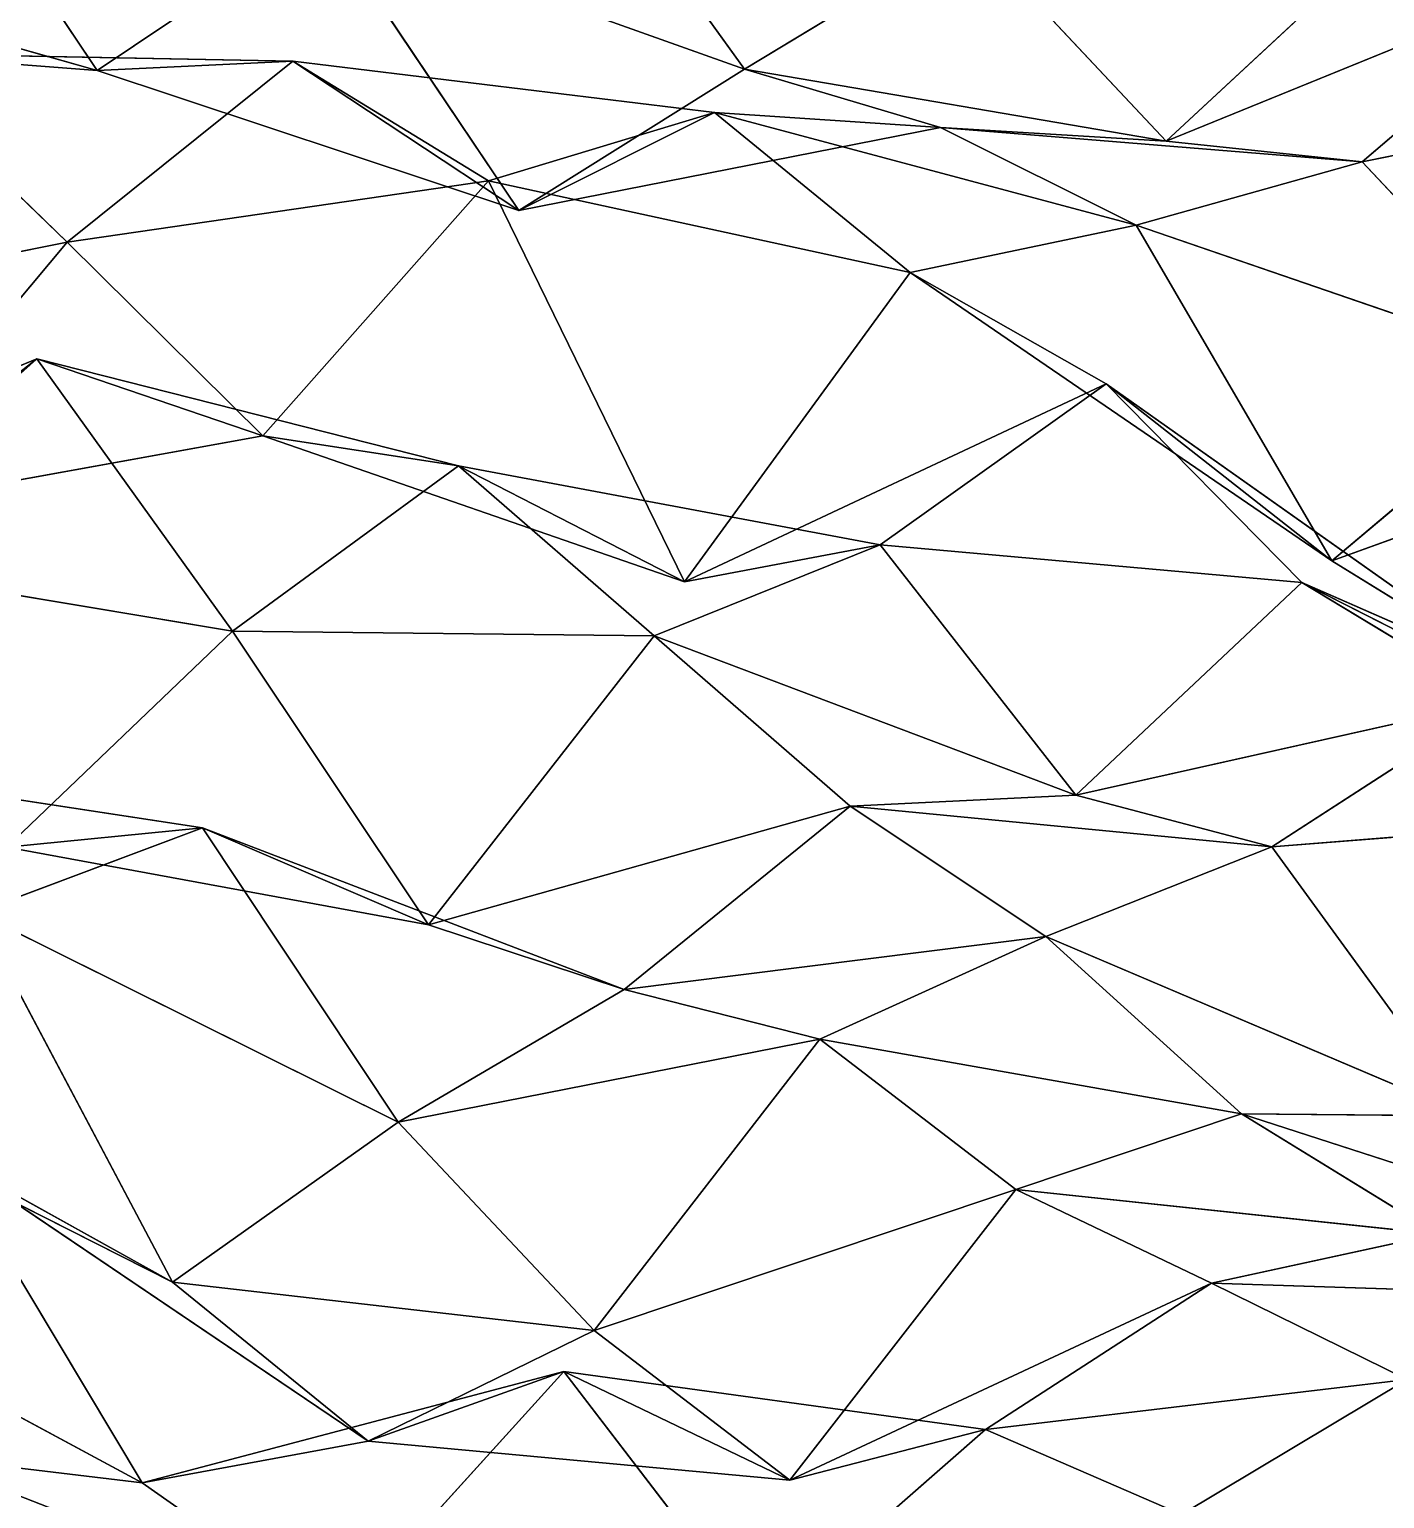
# Model space of a CAD drawing. Header units: metres. Extents: x -3703 to 431, y -1555 to 134.
# Drawn here: x -1201.7 to -1121.2, y -540.5 to -453.3 of the extents above; entities that cross this region are included whole.
import ezdxf

# ---------------------------------------------------------------- set-up
doc = ezdxf.new("R2010")
doc.units = ezdxf.units.M

msp = doc.modelspace()

# ---------------------------------------------------------------- linework, layer by layer
for p, q in [((-1209.2656, -438.36057, -2902.6504), (-1197.6381, -455.69052, -2939.1018)), ((-1197.6381, -455.69052, -2939.1018), (-1209.2656, -438.36057, -2902.6504)), ((-1170.8053, -439.51193, -2887.7285), (-1159.1777, -455.60916, -2924.4558)), ((-1159.1777, -455.60916, -2924.4558), (-1170.8053, -439.51193, -2887.7285)), ((-1184.2217, -446.6979, -2913.6174), (-1197.6381, -455.69052, -2939.1018)), ((-1197.6381, -455.69052, -2939.1018), (-1184.2217, -446.6979, -2913.6174)), ((-1159.1777, -455.60916, -2924.4558), (-1184.2217, -446.6979, -2913.6174)), ((-1184.2217, -446.6979, -2913.6174), (-1172.5941, -464.00705, -2950.0735)), ((-1172.5941, -464.00705, -2950.0735), (-1184.2217, -446.6979, -2913.6174)), ((-1184.2217, -446.6979, -2913.6174), (-1159.1777, -455.60916, -2924.4558)), ((-1120.7173, -447.43356, -2911.6196), (-1134.1337, -459.8984, -2936.3281)), ((-1134.1337, -459.8984, -2936.3281), (-1120.7173, -447.43356, -2911.6196)), ((-1145.7614, -447.50308, -2898.773), (-1159.1777, -455.60916, -2924.4558)), ((-1159.1777, -455.60916, -2924.4558), (-1145.7614, -447.50308, -2898.773)), ((-1145.7614, -447.50308, -2898.773), (-1134.1337, -459.8984, -2936.3281)), ((-1134.1337, -459.8984, -2936.3281), (-1145.7614, -447.50308, -2898.773)), ((-1197.6381, -455.69052, -2939.1018), (-1222.682, -448.5861, -2927.8591)), ((-1222.682, -448.5861, -2927.8591), (-1197.6381, -455.69052, -2939.1018)), ((-1109.0897, -449.6901, -2951.442), (-1134.1337, -459.8984, -2936.3281)), ((-1134.1337, -459.8984, -2936.3281), (-1109.0897, -449.6901, -2951.442)), ((-1109.0897, -449.6901, -2951.442), (-1122.5061, -461.11472, -2976.3826)), ((-1122.5061, -461.11472, -2976.3826), (-1109.0897, -449.6901, -2951.442)), ((-1197.6381, -455.69052, -2939.1018), (-1211.0544, -454.66885, -2966.826)), ((-1186.0105, -455.13528, -2979.5527), (-1211.0544, -454.66885, -2966.826)), ((-1211.0544, -454.66885, -2966.826), (-1197.6381, -455.69052, -2939.1018)), ((-1211.0544, -454.66885, -2966.826), (-1199.427, -465.89877, -3004.6414)), ((-1199.427, -465.89877, -3004.6414), (-1211.0544, -454.66885, -2966.826)), ((-1211.0544, -454.66885, -2966.826), (-1186.0105, -455.13528, -2979.5527)), ((-1186.0105, -455.13528, -2979.5527), (-1199.427, -465.89877, -3004.6414)), ((-1199.427, -465.89877, -3004.6414), (-1186.0105, -455.13528, -2979.5527)), ((-1197.6381, -455.69052, -2939.1018), (-1186.0105, -455.13528, -2979.5527)), ((-1186.0105, -455.13528, -2979.5527), (-1197.6381, -455.69052, -2939.1018)), ((-1172.5941, -464.00705, -2950.0735), (-1186.0105, -455.13528, -2979.5527)), ((-1160.9664, -458.19107, -2991.7007), (-1186.0105, -455.13528, -2979.5527)), ((-1186.0105, -455.13528, -2979.5527), (-1172.5941, -464.00705, -2950.0735)), ((-1186.0105, -455.13528, -2979.5527), (-1174.3829, -462.2524, -3018.2878)), ((-1174.3829, -462.2524, -3018.2878), (-1186.0105, -455.13528, -2979.5527)), ((-1186.0105, -455.13528, -2979.5527), (-1160.9664, -458.19107, -2991.7007)), ((-1172.5941, -464.00705, -2950.0735), (-1197.6381, -455.69052, -2939.1018)), ((-1197.6381, -455.69052, -2939.1018), (-1172.5941, -464.00705, -2950.0735)), ((-1159.1777, -455.60916, -2924.4558), (-1172.5941, -464.00705, -2950.0735)), ((-1172.5941, -464.00705, -2950.0735), (-1159.1777, -455.60916, -2924.4558)), ((-1134.1337, -459.8984, -2936.3281), (-1159.1777, -455.60916, -2924.4558)), ((-1159.1777, -455.60916, -2924.4558), (-1147.55, -459.09128, -2964.004)), ((-1147.55, -459.09128, -2964.004), (-1159.1777, -455.60916, -2924.4558)), ((-1159.1777, -455.60916, -2924.4558), (-1134.1337, -459.8984, -2936.3281)), ((-1097.4622, -456.0613, -2990.3438), (-1122.5061, -461.11472, -2976.3826)), ((-1122.5061, -461.11472, -2976.3826), (-1097.4622, -456.0613, -2990.3438)), ((-1160.9664, -458.19107, -2991.7007), (-1174.3829, -462.2524, -3018.2878)), ((-1174.3829, -462.2524, -3018.2878), (-1160.9664, -458.19107, -2991.7007)), ((-1172.5941, -464.00705, -2950.0735), (-1160.9664, -458.19107, -2991.7007)), ((-1160.9664, -458.19107, -2991.7007), (-1172.5941, -464.00705, -2950.0735)), ((-1147.55, -459.09128, -2964.004), (-1160.9664, -458.19107, -2991.7007)), ((-1135.9225, -464.87393, -3003.0376), (-1160.9664, -458.19107, -2991.7007)), ((-1160.9664, -458.19107, -2991.7007), (-1147.55, -459.09128, -2964.004)), ((-1160.9664, -458.19107, -2991.7007), (-1149.339, -467.6904, -3029.903)), ((-1149.339, -467.6904, -3029.903), (-1160.9664, -458.19107, -2991.7007)), ((-1160.9664, -458.19107, -2991.7007), (-1135.9225, -464.87393, -3003.0376)), ((-1147.55, -459.09128, -2964.004), (-1172.5941, -464.00705, -2950.0735)), ((-1172.5941, -464.00705, -2950.0735), (-1147.55, -459.09128, -2964.004)), ((-1134.1337, -459.8984, -2936.3281), (-1147.55, -459.09128, -2964.004)), ((-1122.5061, -461.11472, -2976.3826), (-1147.55, -459.09128, -2964.004)), ((-1147.55, -459.09128, -2964.004), (-1134.1337, -459.8984, -2936.3281)), ((-1147.55, -459.09128, -2964.004), (-1135.9225, -464.87393, -3003.0376)), ((-1135.9225, -464.87393, -3003.0376), (-1147.55, -459.09128, -2964.004)), ((-1147.55, -459.09128, -2964.004), (-1122.5061, -461.11472, -2976.3826)), ((-1134.1337, -459.8984, -2936.3281), (-1122.5061, -461.11472, -2976.3826)), ((-1122.5061, -461.11472, -2976.3826), (-1134.1337, -459.8984, -2936.3281)), ((-1122.5061, -461.11472, -2976.3826), (-1135.9225, -464.87393, -3003.0376)), ((-1135.9225, -464.87393, -3003.0376), (-1122.5061, -461.11472, -2976.3826)), ((-1122.5061, -461.11472, -2976.3826), (-1110.8785, -473.4857, -3013.943)), ((-1110.8785, -473.4857, -3013.943), (-1122.5061, -461.11472, -2976.3826)), ((-1174.3829, -462.2524, -3018.2878), (-1199.427, -465.89877, -3004.6414)), ((-1199.427, -465.89877, -3004.6414), (-1174.3829, -462.2524, -3018.2878)), ((-1174.3829, -462.2524, -3018.2878), (-1187.7993, -477.39273, -3042.398)), ((-1187.7993, -477.39273, -3042.398), (-1174.3829, -462.2524, -3018.2878)), ((-1149.339, -467.6904, -3029.903), (-1174.3829, -462.2524, -3018.2878)), ((-1174.3829, -462.2524, -3018.2878), (-1162.7554, -486.0587, -3053.2915)), ((-1162.7554, -486.0587, -3053.2915), (-1174.3829, -462.2524, -3018.2878)), ((-1174.3829, -462.2524, -3018.2878), (-1149.339, -467.6904, -3029.903)), ((-1135.9225, -464.87393, -3003.0376), (-1149.339, -467.6904, -3029.903)), ((-1149.339, -467.6904, -3029.903), (-1135.9225, -464.87393, -3003.0376)), ((-1110.8785, -473.4857, -3013.943), (-1135.9225, -464.87393, -3003.0376)), ((-1135.9225, -464.87393, -3003.0376), (-1124.295, -484.8182, -3038.9045)), ((-1124.295, -484.8182, -3038.9045), (-1135.9225, -464.87393, -3003.0376)), ((-1135.9225, -464.87393, -3003.0376), (-1110.8785, -473.4857, -3013.943)), ((-1199.427, -465.89877, -3004.6414), (-1224.471, -470.871, -2990.6982)), ((-1224.471, -470.871, -2990.6982), (-1199.427, -465.89877, -3004.6414)), ((-1199.427, -465.89877, -3004.6414), (-1212.8434, -481.9155, -3028.5554)), ((-1212.8434, -481.9155, -3028.5554), (-1199.427, -465.89877, -3004.6414)), ((-1199.427, -465.89877, -3004.6414), (-1187.7993, -477.39273, -3042.398)), ((-1187.7993, -477.39273, -3042.398), (-1199.427, -465.89877, -3004.6414)), ((-1149.339, -467.6904, -3029.903), (-1162.7554, -486.0587, -3053.2915)), ((-1162.7554, -486.0587, -3053.2915), (-1149.339, -467.6904, -3029.903)), ((-1124.295, -484.8182, -3038.9045), (-1149.339, -467.6904, -3029.903)), ((-1149.339, -467.6904, -3029.903), (-1137.7114, -474.29727, -3068.7527)), ((-1137.7114, -474.29727, -3068.7527), (-1149.339, -467.6904, -3029.903)), ((-1149.339, -467.6904, -3029.903), (-1124.295, -484.8182, -3038.9045)), ((-1201.2157, -472.81223, -3070.9175), (-1226.2598, -483.12558, -3055.7803)), ((-1226.2598, -483.12558, -3055.7803), (-1201.2157, -472.81223, -3070.9175)), ((-1201.2157, -472.81223, -3070.9175), (-1214.6321, -484.8044, -3095.7314)), ((-1214.6321, -484.8044, -3095.7314), (-1201.2157, -472.81223, -3070.9175)), ((-1212.8434, -481.9155, -3028.5554), (-1201.2157, -472.81223, -3070.9175)), ((-1201.2157, -472.81223, -3070.9175), (-1212.8434, -481.9155, -3028.5554)), ((-1187.7993, -477.39273, -3042.398), (-1201.2157, -472.81223, -3070.9175)), ((-1176.1718, -479.16898, -3082.3274), (-1201.2157, -472.81223, -3070.9175)), ((-1201.2157, -472.81223, -3070.9175), (-1187.7993, -477.39273, -3042.398)), ((-1201.2157, -472.81223, -3070.9175), (-1189.5881, -488.99393, -3107.6257)), ((-1189.5881, -488.99393, -3107.6257), (-1201.2157, -472.81223, -3070.9175)), ((-1201.2157, -472.81223, -3070.9175), (-1176.1718, -479.16898, -3082.3274)), ((-1110.8785, -473.4857, -3013.943), (-1124.295, -484.8182, -3038.9045)), ((-1124.295, -484.8182, -3038.9045), (-1110.8785, -473.4857, -3013.943)), ((-1137.7114, -474.29727, -3068.7527), (-1162.7554, -486.0587, -3053.2915)), ((-1162.7554, -486.0587, -3053.2915), (-1137.7114, -474.29727, -3068.7527)), ((-1137.7114, -474.29727, -3068.7527), (-1151.1278, -483.86533, -3094.1084)), ((-1151.1278, -483.86533, -3094.1084), (-1137.7114, -474.29727, -3068.7527)), ((-1124.295, -484.8182, -3038.9045), (-1137.7114, -474.29727, -3068.7527)), ((-1112.6675, -491.9971, -3077.626), (-1137.7114, -474.29727, -3068.7527)), ((-1137.7114, -474.29727, -3068.7527), (-1124.295, -484.8182, -3038.9045)), ((-1137.7114, -474.29727, -3068.7527), (-1126.0839, -486.08585, -3106.443)), ((-1126.0839, -486.08585, -3106.443), (-1137.7114, -474.29727, -3068.7527)), ((-1137.7114, -474.29727, -3068.7527), (-1112.6675, -491.9971, -3077.626)), ((-1099.2511, -475.72342, -3053.7693), (-1124.295, -484.8182, -3038.9045)), ((-1124.295, -484.8182, -3038.9045), (-1099.2511, -475.72342, -3053.7693)), ((-1187.7993, -477.39273, -3042.398), (-1212.8434, -481.9155, -3028.5554)), ((-1212.8434, -481.9155, -3028.5554), (-1187.7993, -477.39273, -3042.398)), ((-1162.7554, -486.0587, -3053.2915), (-1187.7993, -477.39273, -3042.398)), ((-1187.7993, -477.39273, -3042.398), (-1176.1718, -479.16898, -3082.3274)), ((-1176.1718, -479.16898, -3082.3274), (-1187.7993, -477.39273, -3042.398)), ((-1187.7993, -477.39273, -3042.398), (-1162.7554, -486.0587, -3053.2915)), ((-1176.1718, -479.16898, -3082.3274), (-1189.5881, -488.99393, -3107.6257)), ((-1189.5881, -488.99393, -3107.6257), (-1176.1718, -479.16898, -3082.3274)), ((-1162.7554, -486.0587, -3053.2915), (-1176.1718, -479.16898, -3082.3274)), ((-1151.1278, -483.86533, -3094.1084), (-1176.1718, -479.16898, -3082.3274)), ((-1176.1718, -479.16898, -3082.3274), (-1162.7554, -486.0587, -3053.2915)), ((-1176.1718, -479.16898, -3082.3274), (-1164.5442, -489.2598, -3120.3977)), ((-1164.5442, -489.2598, -3120.3977), (-1176.1718, -479.16898, -3082.3274)), ((-1176.1718, -479.16898, -3082.3274), (-1151.1278, -483.86533, -3094.1084)), ((-1151.1278, -483.86533, -3094.1084), (-1164.5442, -489.2598, -3120.3977)), ((-1164.5442, -489.2598, -3120.3977), (-1151.1278, -483.86533, -3094.1084)), ((-1162.7554, -486.0587, -3053.2915), (-1151.1278, -483.86533, -3094.1084)), ((-1151.1278, -483.86533, -3094.1084), (-1162.7554, -486.0587, -3053.2915)), ((-1126.0839, -486.08585, -3106.443), (-1151.1278, -483.86533, -3094.1084)), ((-1151.1278, -483.86533, -3094.1084), (-1139.5002, -498.72617, -3131.112)), ((-1139.5002, -498.72617, -3131.112), (-1151.1278, -483.86533, -3094.1084)), ((-1151.1278, -483.86533, -3094.1084), (-1126.0839, -486.08585, -3106.443)), ((-1189.5881, -488.99393, -3107.6257), (-1214.6321, -484.8044, -3095.7314)), ((-1214.6321, -484.8044, -3095.7314), (-1189.5881, -488.99393, -3107.6257)), ((-1124.295, -484.8182, -3038.9045), (-1112.6675, -491.9971, -3077.626)), ((-1112.6675, -491.9971, -3077.626), (-1124.295, -484.8182, -3038.9045)), ((-1126.0839, -486.08585, -3106.443), (-1139.5002, -498.72617, -3131.112)), ((-1139.5002, -498.72617, -3131.112), (-1126.0839, -486.08585, -3106.443)), ((-1112.6675, -491.9971, -3077.626), (-1126.0839, -486.08585, -3106.443)), ((-1101.0399, -498.8184, -3116.4272), (-1126.0839, -486.08585, -3106.443)), ((-1126.0839, -486.08585, -3106.443), (-1112.6675, -491.9971, -3077.626)), ((-1126.0839, -486.08585, -3106.443), (-1114.4563, -493.1158, -3145.1978)), ((-1114.4563, -493.1158, -3145.1978), (-1126.0839, -486.08585, -3106.443)), ((-1126.0839, -486.08585, -3106.443), (-1101.0399, -498.8184, -3116.4272)), ((-1189.5881, -488.99393, -3107.6257), (-1203.0045, -501.7999, -3132.2578)), ((-1203.0045, -501.7999, -3132.2578), (-1189.5881, -488.99393, -3107.6257)), ((-1164.5442, -489.2598, -3120.3977), (-1189.5881, -488.99393, -3107.6257)), ((-1189.5881, -488.99393, -3107.6257), (-1177.9606, -506.41165, -3144.0579)), ((-1177.9606, -506.41165, -3144.0579), (-1189.5881, -488.99393, -3107.6257)), ((-1189.5881, -488.99393, -3107.6257), (-1164.5442, -489.2598, -3120.3977)), ((-1164.5442, -489.2598, -3120.3977), (-1177.9606, -506.41165, -3144.0579)), ((-1177.9606, -506.41165, -3144.0579), (-1164.5442, -489.2598, -3120.3977)), ((-1139.5002, -498.72617, -3131.112), (-1164.5442, -489.2598, -3120.3977)), ((-1164.5442, -489.2598, -3120.3977), (-1152.9166, -499.3669, -3158.4644)), ((-1152.9166, -499.3669, -3158.4644), (-1164.5442, -489.2598, -3120.3977)), ((-1164.5442, -489.2598, -3120.3977), (-1139.5002, -498.72617, -3131.112)), ((-1114.4563, -493.1158, -3145.1978), (-1139.5002, -498.72617, -3131.112)), ((-1139.5002, -498.72617, -3131.112), (-1114.4563, -493.1158, -3145.1978)), ((-1114.4563, -493.1158, -3145.1978), (-1127.8727, -501.7971, -3170.7522)), ((-1127.8727, -501.7971, -3170.7522), (-1114.4563, -493.1158, -3145.1978)), ((-1191.3771, -500.6616, -3172.839), (-1216.421, -496.84567, -3160.861)), ((-1216.421, -496.84567, -3160.861), (-1191.3771, -500.6616, -3172.839)), ((-1139.5002, -498.72617, -3131.112), (-1152.9166, -499.3669, -3158.4644)), ((-1152.9166, -499.3669, -3158.4644), (-1139.5002, -498.72617, -3131.112)), ((-1139.5002, -498.72617, -3131.112), (-1127.8727, -501.7971, -3170.7522)), ((-1127.8727, -501.7971, -3170.7522), (-1139.5002, -498.72617, -3131.112)), ((-1152.9166, -499.3669, -3158.4644), (-1177.9606, -506.41165, -3144.0579)), ((-1177.9606, -506.41165, -3144.0579), (-1152.9166, -499.3669, -3158.4644)), ((-1152.9166, -499.3669, -3158.4644), (-1166.3331, -510.2585, -3183.5242)), ((-1166.3331, -510.2585, -3183.5242), (-1152.9166, -499.3669, -3158.4644)), ((-1127.8727, -501.7971, -3170.7522), (-1152.9166, -499.3669, -3158.4644)), ((-1152.9166, -499.3669, -3158.4644), (-1141.2892, -507.10648, -3197.0603)), ((-1141.2892, -507.10648, -3197.0603), (-1152.9166, -499.3669, -3158.4644)), ((-1152.9166, -499.3669, -3158.4644), (-1127.8727, -501.7971, -3170.7522)), ((-1102.8287, -499.7927, -3184.0315), (-1127.8727, -501.7971, -3170.7522)), ((-1127.8727, -501.7971, -3170.7522), (-1102.8287, -499.7927, -3184.0315)), ((-1191.3771, -500.6616, -3172.839), (-1204.7935, -505.69772, -3199.2085)), ((-1204.7935, -505.69772, -3199.2085), (-1191.3771, -500.6616, -3172.839)), ((-1203.0045, -501.7999, -3132.2578), (-1191.3771, -500.6616, -3172.839)), ((-1191.3771, -500.6616, -3172.839), (-1203.0045, -501.7999, -3132.2578)), ((-1177.9606, -506.41165, -3144.0579), (-1191.3771, -500.6616, -3172.839)), ((-1166.3331, -510.2585, -3183.5242), (-1191.3771, -500.6616, -3172.839)), ((-1191.3771, -500.6616, -3172.839), (-1177.9606, -506.41165, -3144.0579)), ((-1191.3771, -500.6616, -3172.839), (-1179.7495, -518.13513, -3209.2585)), ((-1179.7495, -518.13513, -3209.2585), (-1191.3771, -500.6616, -3172.839)), ((-1191.3771, -500.6616, -3172.839), (-1166.3331, -510.2585, -3183.5242)), ((-1177.9606, -506.41165, -3144.0579), (-1203.0045, -501.7999, -3132.2578)), ((-1203.0045, -501.7999, -3132.2578), (-1177.9606, -506.41165, -3144.0579)), ((-1127.8727, -501.7971, -3170.7522), (-1141.2892, -507.10648, -3197.0603)), ((-1141.2892, -507.10648, -3197.0603), (-1127.8727, -501.7971, -3170.7522)), ((-1127.8727, -501.7971, -3170.7522), (-1116.2452, -517.76184, -3207.5088)), ((-1116.2452, -517.76184, -3207.5088), (-1127.8727, -501.7971, -3170.7522)), ((-1179.7495, -518.13513, -3209.2585), (-1204.7935, -505.69772, -3199.2085)), ((-1204.7935, -505.69772, -3199.2085), (-1193.1659, -527.63477, -3234.6296)), ((-1193.1659, -527.63477, -3234.6296), (-1204.7935, -505.69772, -3199.2085)), ((-1204.7935, -505.69772, -3199.2085), (-1179.7495, -518.13513, -3209.2585)), ((-1177.9606, -506.41165, -3144.0579), (-1166.3331, -510.2585, -3183.5242)), ((-1166.3331, -510.2585, -3183.5242), (-1177.9606, -506.41165, -3144.0579)), ((-1141.2892, -507.10648, -3197.0603), (-1166.3331, -510.2585, -3183.5242)), ((-1166.3331, -510.2585, -3183.5242), (-1141.2892, -507.10648, -3197.0603)), ((-1141.2892, -507.10648, -3197.0603), (-1154.7056, -513.2129, -3223.1904)), ((-1154.7056, -513.2129, -3223.1904), (-1141.2892, -507.10648, -3197.0603)), ((-1116.2452, -517.76184, -3207.5088), (-1141.2892, -507.10648, -3197.0603)), ((-1141.2892, -507.10648, -3197.0603), (-1129.6616, -517.64294, -3235.031)), ((-1129.6616, -517.64294, -3235.031), (-1141.2892, -507.10648, -3197.0603)), ((-1141.2892, -507.10648, -3197.0603), (-1116.2452, -517.76184, -3207.5088)), ((-1166.3331, -510.2585, -3183.5242), (-1179.7495, -518.13513, -3209.2585)), ((-1179.7495, -518.13513, -3209.2585), (-1166.3331, -510.2585, -3183.5242)), ((-1166.3331, -510.2585, -3183.5242), (-1154.7056, -513.2129, -3223.1904)), ((-1154.7056, -513.2129, -3223.1904), (-1166.3331, -510.2585, -3183.5242)), ((-1154.7056, -513.2129, -3223.1904), (-1179.7495, -518.13513, -3209.2585)), ((-1179.7495, -518.13513, -3209.2585), (-1154.7056, -513.2129, -3223.1904)), ((-1154.7056, -513.2129, -3223.1904), (-1168.122, -530.5017, -3246.8198)), ((-1168.122, -530.5017, -3246.8198), (-1154.7056, -513.2129, -3223.1904)), ((-1129.6616, -517.64294, -3235.031), (-1154.7056, -513.2129, -3223.1904)), ((-1154.7056, -513.2129, -3223.1904), (-1143.078, -522.12976, -3261.5232)), ((-1143.078, -522.12976, -3261.5232), (-1154.7056, -513.2129, -3223.1904)), ((-1154.7056, -513.2129, -3223.1904), (-1129.6616, -517.64294, -3235.031)), ((-1193.1659, -527.63477, -3234.6296), (-1218.2098, -514.9668, -3224.631)), ((-1218.2098, -514.9668, -3224.631), (-1193.1659, -527.63477, -3234.6296)), ((-1179.7495, -518.13513, -3209.2585), (-1193.1659, -527.63477, -3234.6296)), ((-1193.1659, -527.63477, -3234.6296), (-1179.7495, -518.13513, -3209.2585)), ((-1179.7495, -518.13513, -3209.2585), (-1168.122, -530.5017, -3246.8198)), ((-1168.122, -530.5017, -3246.8198), (-1179.7495, -518.13513, -3209.2585)), ((-1129.6616, -517.64294, -3235.031), (-1143.078, -522.12976, -3261.5232)), ((-1143.078, -522.12976, -3261.5232), (-1129.6616, -517.64294, -3235.031)), ((-1116.2452, -517.76184, -3207.5088), (-1129.6616, -517.64294, -3235.031)), ((-1104.6177, -525.72644, -3246.0547), (-1129.6616, -517.64294, -3235.031)), ((-1129.6616, -517.64294, -3235.031), (-1116.2452, -517.76184, -3207.5088)), ((-1129.6616, -517.64294, -3235.031), (-1118.034, -524.7771, -3273.7625)), ((-1118.034, -524.7771, -3273.7625), (-1129.6616, -517.64294, -3235.031)), ((-1129.6616, -517.64294, -3235.031), (-1104.6177, -525.72644, -3246.0547)), ((-1193.1659, -527.63477, -3234.6296), (-1206.5823, -520.18225, -3263.7917)), ((-1181.5383, -537.0779, -3272.845), (-1206.5823, -520.18225, -3263.7917)), ((-1206.5823, -520.18225, -3263.7917), (-1193.1659, -527.63477, -3234.6296)), ((-1206.5823, -520.18225, -3263.7917), (-1194.9548, -539.5449, -3299.7886)), ((-1194.9548, -539.5449, -3299.7886), (-1206.5823, -520.18225, -3263.7917)), ((-1206.5823, -520.18225, -3263.7917), (-1181.5383, -537.0779, -3272.845)), ((-1143.078, -522.12976, -3261.5232), (-1168.122, -530.5017, -3246.8198)), ((-1168.122, -530.5017, -3246.8198), (-1143.078, -522.12976, -3261.5232)), ((-1143.078, -522.12976, -3261.5232), (-1156.4944, -539.38306, -3285.1606)), ((-1156.4944, -539.38306, -3285.1606), (-1143.078, -522.12976, -3261.5232)), ((-1118.034, -524.7771, -3273.7625), (-1143.078, -522.12976, -3261.5232)), ((-1143.078, -522.12976, -3261.5232), (-1131.4504, -527.70215, -3300.604)), ((-1131.4504, -527.70215, -3300.604), (-1143.078, -522.12976, -3261.5232)), ((-1143.078, -522.12976, -3261.5232), (-1118.034, -524.7771, -3273.7625)), ((-1118.034, -524.7771, -3273.7625), (-1131.4504, -527.70215, -3300.604)), ((-1131.4504, -527.70215, -3300.604), (-1118.034, -524.7771, -3273.7625)), ((-1194.9548, -539.5449, -3299.7886), (-1219.9988, -526.0958, -3289.9648)), ((-1219.9988, -526.0958, -3289.9648), (-1194.9548, -539.5449, -3299.7886)), ((-1168.122, -530.5017, -3246.8198), (-1193.1659, -527.63477, -3234.6296)), ((-1193.1659, -527.63477, -3234.6296), (-1181.5383, -537.0779, -3272.845)), ((-1181.5383, -537.0779, -3272.845), (-1193.1659, -527.63477, -3234.6296)), ((-1193.1659, -527.63477, -3234.6296), (-1168.122, -530.5017, -3246.8198)), ((-1131.4504, -527.70215, -3300.604), (-1156.4944, -539.38306, -3285.1606)), ((-1156.4944, -539.38306, -3285.1606), (-1131.4504, -527.70215, -3300.604)), ((-1131.4504, -527.70215, -3300.604), (-1144.867, -536.3917, -3326.1562)), ((-1144.867, -536.3917, -3326.1562), (-1131.4504, -527.70215, -3300.604)), ((-1106.4064, -528.49805, -3313.257), (-1131.4504, -527.70215, -3300.604)), ((-1131.4504, -527.70215, -3300.604), (-1119.8229, -533.4198, -3339.6519)), ((-1119.8229, -533.4198, -3339.6519), (-1131.4504, -527.70215, -3300.604)), ((-1131.4504, -527.70215, -3300.604), (-1106.4064, -528.49805, -3313.257)), ((-1168.122, -530.5017, -3246.8198), (-1181.5383, -537.0779, -3272.845)), ((-1181.5383, -537.0779, -3272.845), (-1168.122, -530.5017, -3246.8198)), ((-1168.122, -530.5017, -3246.8198), (-1156.4944, -539.38306, -3285.1606)), ((-1156.4944, -539.38306, -3285.1606), (-1168.122, -530.5017, -3246.8198)), ((-1169.9109, -532.94653, -3314.0955), (-1194.9548, -539.5449, -3299.7886)), ((-1194.9548, -539.5449, -3299.7886), (-1169.9109, -532.94653, -3314.0955)), ((-1169.9109, -532.94653, -3314.0955), (-1183.3273, -547.7245, -3338.2864)), ((-1183.3273, -547.7245, -3338.2864), (-1169.9109, -532.94653, -3314.0955)), ((-1181.5383, -537.0779, -3272.845), (-1169.9109, -532.94653, -3314.0955)), ((-1169.9109, -532.94653, -3314.0955), (-1181.5383, -537.0779, -3272.845)), ((-1156.4944, -539.38306, -3285.1606), (-1169.9109, -532.94653, -3314.0955)), ((-1144.867, -536.3917, -3326.1562), (-1169.9109, -532.94653, -3314.0955)), ((-1169.9109, -532.94653, -3314.0955), (-1156.4944, -539.38306, -3285.1606)), ((-1169.9109, -532.94653, -3314.0955), (-1158.2833, -548.1127, -3351.031)), ((-1158.2833, -548.1127, -3351.031), (-1169.9109, -532.94653, -3314.0955)), ((-1169.9109, -532.94653, -3314.0955), (-1144.867, -536.3917, -3326.1562)), ((-1119.8229, -533.4198, -3339.6519), (-1144.867, -536.3917, -3326.1562)), ((-1144.867, -536.3917, -3326.1562), (-1119.8229, -533.4198, -3339.6519)), ((-1119.8229, -533.4198, -3339.6519), (-1133.2394, -541.4282, -3365.3567)), ((-1133.2394, -541.4282, -3365.3567), (-1119.8229, -533.4198, -3339.6519)), ((-1144.867, -536.3917, -3326.1562), (-1158.2833, -548.1127, -3351.031)), ((-1158.2833, -548.1127, -3351.031), (-1144.867, -536.3917, -3326.1562)), ((-1156.4944, -539.38306, -3285.1606), (-1144.867, -536.3917, -3326.1562)), ((-1144.867, -536.3917, -3326.1562), (-1156.4944, -539.38306, -3285.1606)), ((-1144.867, -536.3917, -3326.1562), (-1133.2394, -541.4282, -3365.3567)), ((-1133.2394, -541.4282, -3365.3567), (-1144.867, -536.3917, -3326.1562)), ((-1181.5383, -537.0779, -3272.845), (-1194.9548, -539.5449, -3299.7886)), ((-1194.9548, -539.5449, -3299.7886), (-1181.5383, -537.0779, -3272.845)), ((-1156.4944, -539.38306, -3285.1606), (-1181.5383, -537.0779, -3272.845)), ((-1181.5383, -537.0779, -3272.845), (-1156.4944, -539.38306, -3285.1606)), ((-1194.9548, -539.5449, -3299.7886), (-1208.3712, -537.9562, -3327.6396)), ((-1208.3712, -537.9562, -3327.6396), (-1194.9548, -539.5449, -3299.7886)), ((-1194.9548, -539.5449, -3299.7886), (-1183.3273, -547.7245, -3338.2864)), ((-1183.3273, -547.7245, -3338.2864), (-1194.9548, -539.5449, -3299.7886))]:
    msp.add_line(p, q)
for points in [[(-1209.2656, -438.36057, -2902.6504), (-1197.6381, -455.69052, -2939.1018), (-1222.682, -448.5861, -2927.8591), (-1222.6819, -448.586, -2927.8591)], [(-1197.6381, -455.69052, -2939.1018), (-1209.2656, -438.36057, -2902.6504), (-1184.2217, -446.6979, -2913.6174), (-1184.2216, -446.6978, -2913.6174)], [(-1170.8053, -439.51193, -2887.7285), (-1159.1777, -455.60916, -2924.4558), (-1184.2217, -446.6979, -2913.6174), (-1184.2216, -446.6978, -2913.6174)], [(-1159.1777, -455.60916, -2924.4558), (-1170.8053, -439.51193, -2887.7285), (-1145.7614, -447.50308, -2898.773), (-1145.7612, -447.503, -2898.773)], [(-1184.2217, -446.6979, -2913.6174), (-1172.5941, -464.00705, -2950.0735), (-1197.6381, -455.69052, -2939.1018), (-1197.638, -455.69043, -2939.1018)], [(-1172.5941, -464.00705, -2950.0735), (-1184.2217, -446.6979, -2913.6174), (-1159.1777, -455.60916, -2924.4558), (-1159.1776, -455.60907, -2924.4558)], [(-1134.1337, -459.8984, -2936.3281), (-1145.7614, -447.50308, -2898.773), (-1120.7173, -447.43356, -2911.6196), (-1120.7172, -447.43347, -2911.6196)], [(-1120.7173, -447.43356, -2911.6196), (-1109.0897, -449.6901, -2951.442), (-1134.1337, -459.8984, -2936.3281), (-1134.1335, -459.89832, -2936.3281)], [(-1145.7614, -447.50308, -2898.773), (-1134.1337, -459.8984, -2936.3281), (-1159.1777, -455.60916, -2924.4558), (-1159.1776, -455.60907, -2924.4558)], [(-1211.0544, -454.66885, -2966.826), (-1222.682, -448.5861, -2927.8591), (-1197.6381, -455.69052, -2939.1018), (-1197.638, -455.69043, -2939.1018)], [(-1122.5061, -461.11472, -2976.3826), (-1134.1337, -459.8984, -2936.3281), (-1109.0897, -449.6901, -2951.442), (-1109.0896, -449.69, -2951.442)], [(-1109.0897, -449.6901, -2951.442), (-1097.4622, -456.0613, -2990.3438), (-1122.5061, -461.11472, -2976.3826), (-1122.506, -461.11462, -2976.3826)], [(-1211.0544, -454.66885, -2966.826), (-1199.427, -465.89877, -3004.6414), (-1224.471, -470.871, -2990.6982), (-1224.4708, -470.8709, -2990.6982)], [(-1197.6381, -455.69052, -2939.1018), (-1186.0105, -455.13528, -2979.5527), (-1211.0544, -454.66885, -2966.826), (-1211.0543, -454.66876, -2966.826)], [(-1199.427, -465.89877, -3004.6414), (-1211.0544, -454.66885, -2966.826), (-1186.0105, -455.13528, -2979.5527), (-1186.0104, -455.1352, -2979.5527)], [(-1186.0105, -455.13528, -2979.5527), (-1174.3829, -462.2524, -3018.2878), (-1199.427, -465.89877, -3004.6414), (-1199.4269, -465.89868, -3004.6414)], [(-1186.0105, -455.13528, -2979.5527), (-1197.6381, -455.69052, -2939.1018), (-1172.5941, -464.00705, -2950.0735), (-1172.594, -464.00696, -2950.0735)], [(-1172.5941, -464.00705, -2950.0735), (-1160.9664, -458.19107, -2991.7007), (-1186.0105, -455.13528, -2979.5527), (-1186.0104, -455.1352, -2979.5527)], [(-1174.3829, -462.2524, -3018.2878), (-1186.0105, -455.13528, -2979.5527), (-1160.9664, -458.19107, -2991.7007), (-1160.9663, -458.19098, -2991.7007)], [(-1159.1777, -455.60916, -2924.4558), (-1147.55, -459.09128, -2964.004), (-1172.5941, -464.00705, -2950.0735), (-1172.594, -464.00696, -2950.0735)], [(-1147.55, -459.09128, -2964.004), (-1159.1777, -455.60916, -2924.4558), (-1134.1337, -459.8984, -2936.3281), (-1134.1335, -459.89832, -2936.3281)], [(-1110.8785, -473.4857, -3013.943), (-1122.5061, -461.11472, -2976.3826), (-1097.4622, -456.0613, -2990.3438), (-1097.462, -456.06122, -2990.3438)], [(-1160.9664, -458.19107, -2991.7007), (-1149.339, -467.6904, -3029.903), (-1174.3829, -462.2524, -3018.2878), (-1174.3828, -462.25232, -3018.2878)], [(-1160.9664, -458.19107, -2991.7007), (-1172.5941, -464.00705, -2950.0735), (-1147.55, -459.09128, -2964.004), (-1147.5499, -459.0912, -2964.004)], [(-1147.55, -459.09128, -2964.004), (-1135.9225, -464.87393, -3003.0376), (-1160.9664, -458.19107, -2991.7007), (-1160.9663, -458.19098, -2991.7007)], [(-1149.339, -467.6904, -3029.903), (-1160.9664, -458.19107, -2991.7007), (-1135.9225, -464.87393, -3003.0376), (-1135.9224, -464.87384, -3003.0376)], [(-1134.1337, -459.8984, -2936.3281), (-1122.5061, -461.11472, -2976.3826), (-1147.55, -459.09128, -2964.004), (-1147.5499, -459.0912, -2964.004)], [(-1135.9225, -464.87393, -3003.0376), (-1147.55, -459.09128, -2964.004), (-1122.5061, -461.11472, -2976.3826), (-1122.506, -461.11462, -2976.3826)], [(-1122.5061, -461.11472, -2976.3826), (-1110.8785, -473.4857, -3013.943), (-1135.9225, -464.87393, -3003.0376), (-1135.9224, -464.87384, -3003.0376)], [(-1187.7993, -477.39273, -3042.398), (-1199.427, -465.89877, -3004.6414), (-1174.3829, -462.2524, -3018.2878), (-1174.3828, -462.25232, -3018.2878)], [(-1174.3829, -462.2524, -3018.2878), (-1162.7554, -486.0587, -3053.2915), (-1187.7993, -477.39273, -3042.398), (-1187.7992, -477.39264, -3042.398)], [(-1162.7554, -486.0587, -3053.2915), (-1174.3829, -462.2524, -3018.2878), (-1149.339, -467.6904, -3029.903), (-1149.3389, -467.6903, -3029.903)], [(-1135.9225, -464.87393, -3003.0376), (-1124.295, -484.8182, -3038.9045), (-1149.339, -467.6904, -3029.903), (-1149.3389, -467.6903, -3029.903)], [(-1124.295, -484.8182, -3038.9045), (-1135.9225, -464.87393, -3003.0376), (-1110.8785, -473.4857, -3013.943), (-1110.8784, -473.4856, -3013.943)], [(-1212.8434, -481.9155, -3028.5554), (-1224.471, -470.871, -2990.6982), (-1199.427, -465.89877, -3004.6414), (-1199.4269, -465.89868, -3004.6414)], [(-1199.427, -465.89877, -3004.6414), (-1187.7993, -477.39273, -3042.398), (-1212.8434, -481.9155, -3028.5554), (-1212.8433, -481.9154, -3028.5554)], [(-1149.339, -467.6904, -3029.903), (-1137.7114, -474.29727, -3068.7527), (-1162.7554, -486.0587, -3053.2915), (-1162.7552, -486.0586, -3053.2915)], [(-1137.7114, -474.29727, -3068.7527), (-1149.339, -467.6904, -3029.903), (-1124.295, -484.8182, -3038.9045), (-1124.2949, -484.8181, -3038.9045)], [(-1214.6321, -484.8044, -3095.7314), (-1226.2598, -483.12558, -3055.7803), (-1201.2157, -472.81223, -3070.9175), (-1201.2156, -472.81213, -3070.9175)], [(-1212.8434, -481.9155, -3028.5554), (-1201.2157, -472.81223, -3070.9175), (-1226.2598, -483.12558, -3055.7803), (-1226.2596, -483.1255, -3055.7803)], [(-1201.2157, -472.81223, -3070.9175), (-1189.5881, -488.99393, -3107.6257), (-1214.6321, -484.8044, -3095.7314), (-1214.632, -484.80432, -3095.7314)], [(-1201.2157, -472.81223, -3070.9175), (-1212.8434, -481.9155, -3028.5554), (-1187.7993, -477.39273, -3042.398), (-1187.7992, -477.39264, -3042.398)], [(-1187.7993, -477.39273, -3042.398), (-1176.1718, -479.16898, -3082.3274), (-1201.2157, -472.81223, -3070.9175), (-1201.2156, -472.81213, -3070.9175)], [(-1189.5881, -488.99393, -3107.6257), (-1201.2157, -472.81223, -3070.9175), (-1176.1718, -479.16898, -3082.3274), (-1176.1716, -479.16888, -3082.3274)], [(-1110.8785, -473.4857, -3013.943), (-1099.2511, -475.72342, -3053.7693), (-1124.295, -484.8182, -3038.9045), (-1124.2949, -484.8181, -3038.9045)], [(-1151.1278, -483.86533, -3094.1084), (-1162.7554, -486.0587, -3053.2915), (-1137.7114, -474.29727, -3068.7527), (-1137.7113, -474.29718, -3068.7527)], [(-1137.7114, -474.29727, -3068.7527), (-1126.0839, -486.08585, -3106.443), (-1151.1278, -483.86533, -3094.1084), (-1151.1277, -483.86523, -3094.1084)], [(-1124.295, -484.8182, -3038.9045), (-1112.6675, -491.9971, -3077.626), (-1137.7114, -474.29727, -3068.7527), (-1137.7113, -474.29718, -3068.7527)], [(-1126.0839, -486.08585, -3106.443), (-1137.7114, -474.29727, -3068.7527), (-1112.6675, -491.9971, -3077.626), (-1112.6674, -491.997, -3077.626)], [(-1112.6675, -491.9971, -3077.626), (-1124.295, -484.8182, -3038.9045), (-1099.2511, -475.72342, -3053.7693), (-1099.251, -475.72333, -3053.7693)], [(-1176.1718, -479.16898, -3082.3274), (-1187.7993, -477.39273, -3042.398), (-1162.7554, -486.0587, -3053.2915), (-1162.7552, -486.0586, -3053.2915)], [(-1176.1718, -479.16898, -3082.3274), (-1164.5442, -489.2598, -3120.3977), (-1189.5881, -488.99393, -3107.6257), (-1189.588, -488.99384, -3107.6257)], [(-1162.7554, -486.0587, -3053.2915), (-1151.1278, -483.86533, -3094.1084), (-1176.1718, -479.16898, -3082.3274), (-1176.1716, -479.16888, -3082.3274)], [(-1164.5442, -489.2598, -3120.3977), (-1176.1718, -479.16898, -3082.3274), (-1151.1278, -483.86533, -3094.1084), (-1151.1277, -483.86523, -3094.1084)], [(-1151.1278, -483.86533, -3094.1084), (-1139.5002, -498.72617, -3131.112), (-1164.5442, -489.2598, -3120.3977), (-1164.5441, -489.2597, -3120.3977)], [(-1139.5002, -498.72617, -3131.112), (-1151.1278, -483.86533, -3094.1084), (-1126.0839, -486.08585, -3106.443), (-1126.0837, -486.08575, -3106.443)], [(-1203.0045, -501.7999, -3132.2578), (-1214.6321, -484.8044, -3095.7314), (-1189.5881, -488.99393, -3107.6257), (-1189.588, -488.99384, -3107.6257)], [(-1126.0839, -486.08585, -3106.443), (-1114.4563, -493.1158, -3145.1978), (-1139.5002, -498.72617, -3131.112), (-1139.5001, -498.72607, -3131.112)], [(-1112.6675, -491.9971, -3077.626), (-1101.0399, -498.8184, -3116.4272), (-1126.0839, -486.08585, -3106.443), (-1126.0837, -486.08575, -3106.443)], [(-1114.4563, -493.1158, -3145.1978), (-1126.0839, -486.08585, -3106.443), (-1101.0399, -498.8184, -3116.4272), (-1101.0398, -498.8183, -3116.4272)], [(-1189.5881, -488.99393, -3107.6257), (-1177.9606, -506.41165, -3144.0579), (-1203.0045, -501.7999, -3132.2578), (-1203.0044, -501.7998, -3132.2578)], [(-1177.9606, -506.41165, -3144.0579), (-1189.5881, -488.99393, -3107.6257), (-1164.5442, -489.2598, -3120.3977), (-1164.5441, -489.2597, -3120.3977)], [(-1164.5442, -489.2598, -3120.3977), (-1152.9166, -499.3669, -3158.4644), (-1177.9606, -506.41165, -3144.0579), (-1177.9604, -506.41156, -3144.0579)], [(-1152.9166, -499.3669, -3158.4644), (-1164.5442, -489.2598, -3120.3977), (-1139.5002, -498.72617, -3131.112), (-1139.5001, -498.72607, -3131.112)], [(-1127.8727, -501.7971, -3170.7522), (-1139.5002, -498.72617, -3131.112), (-1114.4563, -493.1158, -3145.1978), (-1114.4562, -493.11572, -3145.1978)], [(-1114.4563, -493.1158, -3145.1978), (-1102.8287, -499.7927, -3184.0315), (-1127.8727, -501.7971, -3170.7522), (-1127.8726, -501.797, -3170.7522)], [(-1203.0045, -501.7999, -3132.2578), (-1191.3771, -500.6616, -3172.839), (-1216.421, -496.84567, -3160.861), (-1216.4209, -496.84558, -3160.861)], [(-1204.7935, -505.69772, -3199.2085), (-1216.421, -496.84567, -3160.861), (-1191.3771, -500.6616, -3172.839), (-1191.377, -500.6615, -3172.839)], [(-1139.5002, -498.72617, -3131.112), (-1127.8727, -501.7971, -3170.7522), (-1152.9166, -499.3669, -3158.4644), (-1152.9165, -499.36682, -3158.4644)], [(-1166.3331, -510.2585, -3183.5242), (-1177.9606, -506.41165, -3144.0579), (-1152.9166, -499.3669, -3158.4644), (-1152.9165, -499.36682, -3158.4644)], [(-1152.9166, -499.3669, -3158.4644), (-1141.2892, -507.10648, -3197.0603), (-1166.3331, -510.2585, -3183.5242), (-1166.333, -510.25842, -3183.5242)], [(-1141.2892, -507.10648, -3197.0603), (-1152.9166, -499.3669, -3158.4644), (-1127.8727, -501.7971, -3170.7522), (-1127.8726, -501.797, -3170.7522)], [(-1116.2452, -517.76184, -3207.5088), (-1127.8727, -501.7971, -3170.7522), (-1102.8287, -499.7927, -3184.0315), (-1102.8286, -499.7926, -3184.0315)], [(-1191.3771, -500.6616, -3172.839), (-1179.7495, -518.13513, -3209.2585), (-1204.7935, -505.69772, -3199.2085), (-1204.7933, -505.69763, -3199.2085)], [(-1191.3771, -500.6616, -3172.839), (-1203.0045, -501.7999, -3132.2578), (-1177.9606, -506.41165, -3144.0579), (-1177.9604, -506.41156, -3144.0579)], [(-1177.9606, -506.41165, -3144.0579), (-1166.3331, -510.2585, -3183.5242), (-1191.3771, -500.6616, -3172.839), (-1191.377, -500.6615, -3172.839)], [(-1179.7495, -518.13513, -3209.2585), (-1191.3771, -500.6616, -3172.839), (-1166.3331, -510.2585, -3183.5242), (-1166.333, -510.25842, -3183.5242)], [(-1127.8727, -501.7971, -3170.7522), (-1116.2452, -517.76184, -3207.5088), (-1141.2892, -507.10648, -3197.0603), (-1141.2891, -507.10638, -3197.0603)], [(-1204.7935, -505.69772, -3199.2085), (-1193.1659, -527.63477, -3234.6296), (-1218.2098, -514.9668, -3224.631), (-1218.2097, -514.9667, -3224.631)], [(-1193.1659, -527.63477, -3234.6296), (-1204.7935, -505.69772, -3199.2085), (-1179.7495, -518.13513, -3209.2585), (-1179.7494, -518.135, -3209.2585)], [(-1154.7056, -513.2129, -3223.1904), (-1166.3331, -510.2585, -3183.5242), (-1141.2892, -507.10648, -3197.0603), (-1141.2891, -507.10638, -3197.0603)], [(-1141.2892, -507.10648, -3197.0603), (-1129.6616, -517.64294, -3235.031), (-1154.7056, -513.2129, -3223.1904), (-1154.7054, -513.21277, -3223.1904)], [(-1129.6616, -517.64294, -3235.031), (-1141.2892, -507.10648, -3197.0603), (-1116.2452, -517.76184, -3207.5088), (-1116.2451, -517.7617, -3207.5088)], [(-1166.3331, -510.2585, -3183.5242), (-1154.7056, -513.2129, -3223.1904), (-1179.7495, -518.13513, -3209.2585), (-1179.7494, -518.135, -3209.2585)], [(-1168.122, -530.5017, -3246.8198), (-1179.7495, -518.13513, -3209.2585), (-1154.7056, -513.2129, -3223.1904), (-1154.7054, -513.21277, -3223.1904)], [(-1154.7056, -513.2129, -3223.1904), (-1143.078, -522.12976, -3261.5232), (-1168.122, -530.5017, -3246.8198), (-1168.1218, -530.5016, -3246.8198)], [(-1143.078, -522.12976, -3261.5232), (-1154.7056, -513.2129, -3223.1904), (-1129.6616, -517.64294, -3235.031), (-1129.6615, -517.6428, -3235.031)], [(-1206.5823, -520.18225, -3263.7917), (-1218.2098, -514.9668, -3224.631), (-1193.1659, -527.63477, -3234.6296), (-1193.1658, -527.63464, -3234.6296)], [(-1179.7495, -518.13513, -3209.2585), (-1168.122, -530.5017, -3246.8198), (-1193.1659, -527.63477, -3234.6296), (-1193.1658, -527.63464, -3234.6296)], [(-1129.6616, -517.64294, -3235.031), (-1118.034, -524.7771, -3273.7625), (-1143.078, -522.12976, -3261.5232), (-1143.0779, -522.12964, -3261.5232)], [(-1116.2452, -517.76184, -3207.5088), (-1104.6177, -525.72644, -3246.0547), (-1129.6616, -517.64294, -3235.031), (-1129.6615, -517.6428, -3235.031)], [(-1118.034, -524.7771, -3273.7625), (-1129.6616, -517.64294, -3235.031), (-1104.6177, -525.72644, -3246.0547), (-1104.6176, -525.7263, -3246.0547)], [(-1206.5823, -520.18225, -3263.7917), (-1194.9548, -539.5449, -3299.7886), (-1219.9988, -526.0958, -3289.9648), (-1219.9987, -526.0957, -3289.9648)], [(-1193.1659, -527.63477, -3234.6296), (-1181.5383, -537.0779, -3272.845), (-1206.5823, -520.18225, -3263.7917), (-1206.5822, -520.1821, -3263.7917)], [(-1194.9548, -539.5449, -3299.7886), (-1206.5823, -520.18225, -3263.7917), (-1181.5383, -537.0779, -3272.845), (-1181.5382, -537.07776, -3272.845)], [(-1156.4944, -539.38306, -3285.1606), (-1168.122, -530.5017, -3246.8198), (-1143.078, -522.12976, -3261.5232), (-1143.0779, -522.12964, -3261.5232)], [(-1143.078, -522.12976, -3261.5232), (-1131.4504, -527.70215, -3300.604), (-1156.4944, -539.38306, -3285.1606), (-1156.4943, -539.38293, -3285.1606)], [(-1131.4504, -527.70215, -3300.604), (-1143.078, -522.12976, -3261.5232), (-1118.034, -524.7771, -3273.7625), (-1118.0339, -524.777, -3273.7625)], [(-1118.034, -524.7771, -3273.7625), (-1106.4064, -528.49805, -3313.257), (-1131.4504, -527.70215, -3300.604), (-1131.4503, -527.702, -3300.604)], [(-1208.3712, -537.9562, -3327.6396), (-1219.9988, -526.0958, -3289.9648), (-1194.9548, -539.5449, -3299.7886), (-1194.9547, -539.5448, -3299.7886)], [(-1181.5383, -537.0779, -3272.845), (-1193.1659, -527.63477, -3234.6296), (-1168.122, -530.5017, -3246.8198), (-1168.1218, -530.5016, -3246.8198)], [(-1144.867, -536.3917, -3326.1562), (-1156.4944, -539.38306, -3285.1606), (-1131.4504, -527.70215, -3300.604), (-1131.4503, -527.702, -3300.604)], [(-1131.4504, -527.70215, -3300.604), (-1119.8229, -533.4198, -3339.6519), (-1144.867, -536.3917, -3326.1562), (-1144.8668, -536.3916, -3326.1562)], [(-1119.8229, -533.4198, -3339.6519), (-1131.4504, -527.70215, -3300.604), (-1106.4064, -528.49805, -3313.257), (-1106.4062, -528.4979, -3313.257)], [(-1168.122, -530.5017, -3246.8198), (-1156.4944, -539.38306, -3285.1606), (-1181.5383, -537.0779, -3272.845), (-1181.5382, -537.07776, -3272.845)], [(-1183.3273, -547.7245, -3338.2864), (-1194.9548, -539.5449, -3299.7886), (-1169.9109, -532.94653, -3314.0955), (-1169.9108, -532.9464, -3314.0955)], [(-1181.5383, -537.0779, -3272.845), (-1169.9109, -532.94653, -3314.0955), (-1194.9548, -539.5449, -3299.7886), (-1194.9547, -539.5448, -3299.7886)], [(-1169.9109, -532.94653, -3314.0955), (-1158.2833, -548.1127, -3351.031), (-1183.3273, -547.7245, -3338.2864), (-1183.3271, -547.72437, -3338.2864)], [(-1169.9109, -532.94653, -3314.0955), (-1181.5383, -537.0779, -3272.845), (-1156.4944, -539.38306, -3285.1606), (-1156.4943, -539.38293, -3285.1606)], [(-1156.4944, -539.38306, -3285.1606), (-1144.867, -536.3917, -3326.1562), (-1169.9109, -532.94653, -3314.0955), (-1169.9108, -532.9464, -3314.0955)], [(-1158.2833, -548.1127, -3351.031), (-1169.9109, -532.94653, -3314.0955), (-1144.867, -536.3917, -3326.1562), (-1144.8668, -536.3916, -3326.1562)], [(-1133.2394, -541.4282, -3365.3567), (-1144.867, -536.3917, -3326.1562), (-1119.8229, -533.4198, -3339.6519), (-1119.8228, -533.4197, -3339.6519)], [(-1119.8229, -533.4198, -3339.6519), (-1108.1953, -554.65, -3375.2314), (-1133.2394, -541.4282, -3365.3567), (-1133.2393, -541.4281, -3365.3567)], [(-1144.867, -536.3917, -3326.1562), (-1133.2394, -541.4282, -3365.3567), (-1158.2833, -548.1127, -3351.031), (-1158.2832, -548.11255, -3351.031)], [(-1208.3712, -537.9562, -3327.6396), (-1196.7437, -546.5382, -3366.047), (-1221.7876, -546.27783, -3353.2742), (-1221.7875, -546.2777, -3353.2742)], [(-1194.9548, -539.5449, -3299.7886), (-1183.3273, -547.7245, -3338.2864), (-1208.3712, -537.9562, -3327.6396), (-1208.3711, -537.95605, -3327.6396)], [(-1196.7437, -546.5382, -3366.047), (-1208.3712, -537.9562, -3327.6396), (-1183.3273, -547.7245, -3338.2864), (-1183.3271, -547.72437, -3338.2864)]]:
    msp.add_3dface(points)

doc.saveas('drawing.dxf')
